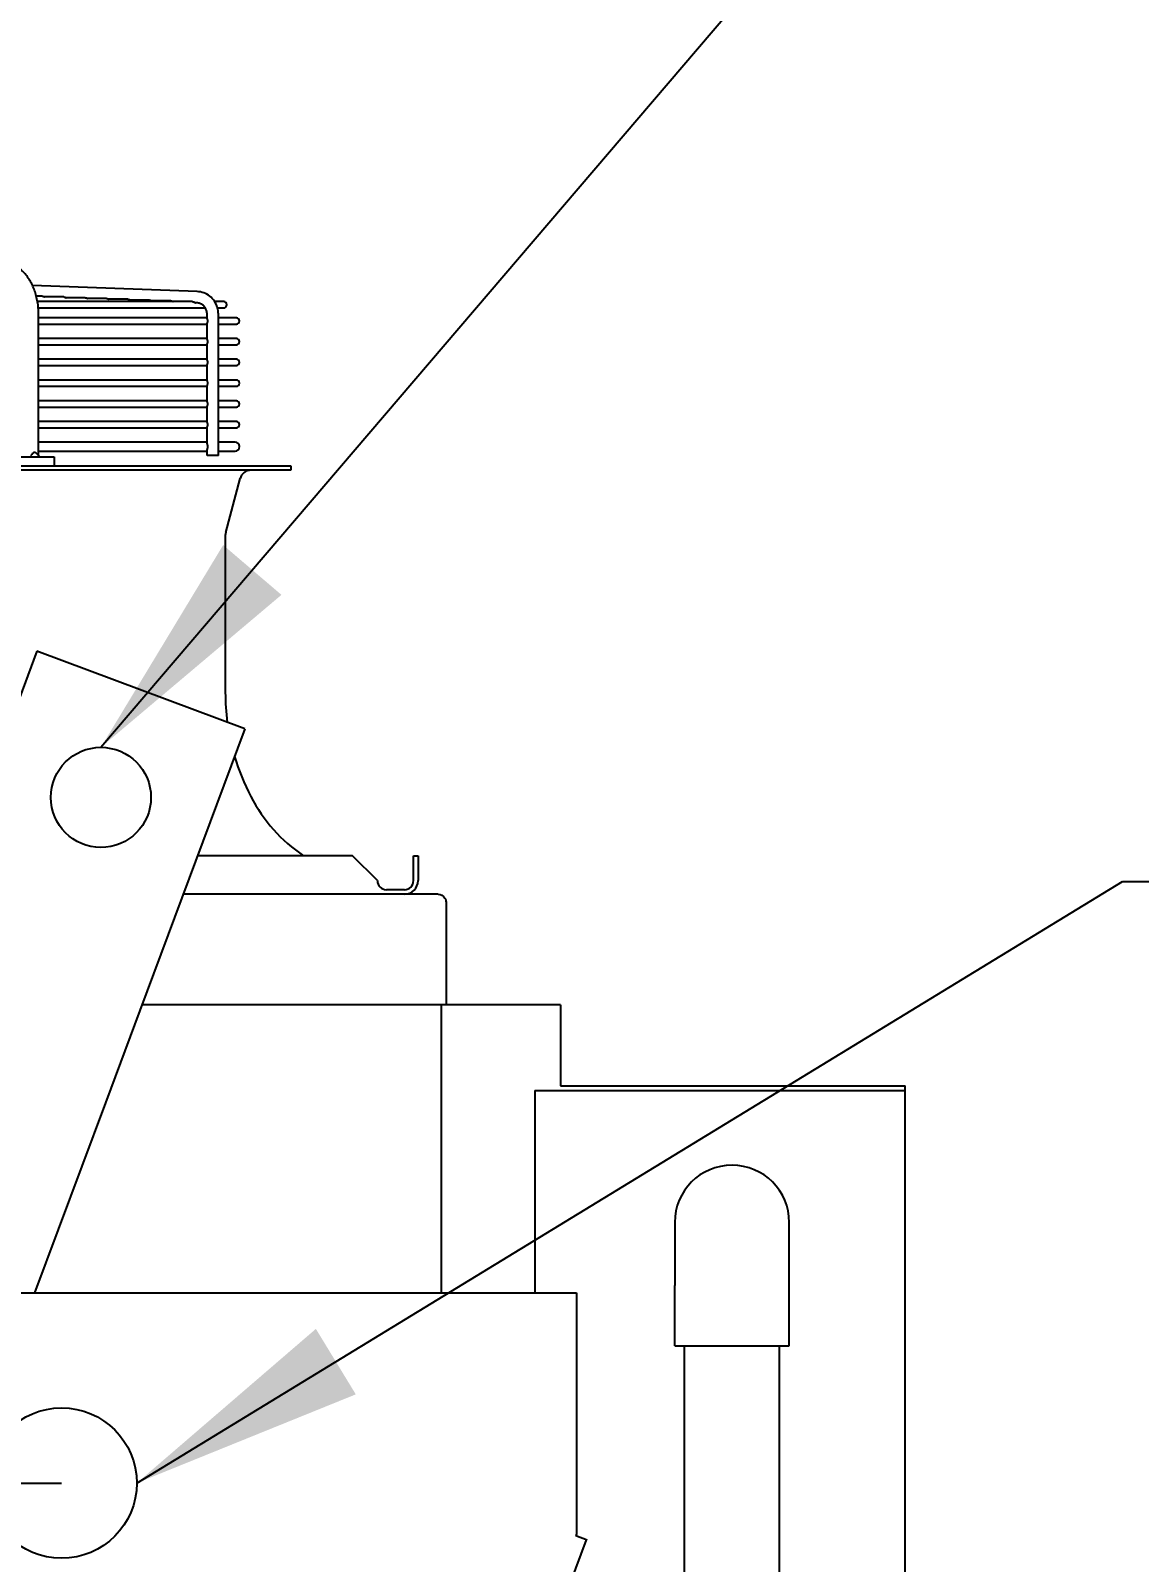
# Model space of a CAD drawing. Header units: millimetres. Extents: x 17700 to 32328, y 19251 to 29476.
# Drawn here: x 17828.05 to 17847.42, y 19584.88 to 19611.62 of the extents above; entities that cross this region are included whole.
import ezdxf

# ---------------------------------------------------------------- set-up
doc = ezdxf.new("R2010")
doc.units = ezdxf.units.MM
doc.header["$LTSCALE"] = 5
doc.linetypes.add('CENTER', pattern=[50.8, 31.75, -6.35, 6.35, -6.35])
for name, color, linetype in [('COILCONN-STD-CONTROL-COPPER', 1, 'Continuous'), ('CONDENSER-STD-CONTROL', 1, 'Continuous'), ('RECIRCULATION-CONTROL', 3, 'Continuous'), ('UNIT', 6, 'Continuous'), ('WS-NO-CONTROL', 3, 'Continuous')]:
    doc.layers.add(name, color=color, linetype=linetype)
doc.styles.add('SUBMITTAL', font='romans.shx', dxfattribs={"width": 0.75})
doc.dimstyles.new('SUBMITTAL', dxfattribs={"dimtxt": 0.09375, "dimasz": 0.09375, "dimexe": 0.03125, "dimexo": 0.0625, "dimgap": 0.0625, "dimtad": 0, "dimdec": 4, "dimzin": 4, "dimdsep": 46, "dimlunit": 4, "dimtxsty": 'SUBMITTAL', "dimcen": 0.09375, "dimclre": 6, "dimadec": 0, "dimazin": 0, "dimtfac": 1, "dimtdec": 0, "dimtofl": 0, "dimtmove": 0, "dimatfit": 3, "dimfxl": 0, "dimfrac": 2, "dimtolj": 1, "dimtzin": 4, "dimarcsym": 0})

# ---------------------------------------------------------------- blocks, each defined once
blk = doc.blocks.new('*D15')
at = {"layer": 'CONDENSER-STD-CONTROL', "color": 6, "lineweight": -2}
for p, q in [((17828.59, 19583.662), (17828.59, 19493.943)), ((17843.323, 19515.609), (17843.323, 19493.943))]:
    blk.add_line(p, q, dxfattribs=at)
at = {"layer": 'CONDENSER-STD-CONTROL', "color": 3, "lineweight": -2}
for p, q in [((17833.14, 19496.543), (17838.773, 19496.543)), ((17843.323, 19496.543), (17847.873, 19496.543))]:
    blk.add_line(p, q, dxfattribs=at)
at = {"layer": 'CONDENSER-STD-CONTROL', "color": 3}
for points in [[(17833.14, 19497.301), (17833.14, 19495.785), (17828.59, 19496.543)], [(17838.773, 19497.301), (17838.773, 19495.785), (17843.323, 19496.543)]]:
    blk.add_solid(points, dxfattribs=at)
at = {"layer": 'CONDENSER-STD-CONTROL', "color": 3, "insert": (17863.31, 19496.543), "char_height": 4.55, "attachment_point": 5, "style": 'SUBMITTAL'}
blk.add_mtext('\\A1;1\'-2 3/4"', dxfattribs=at)

msp = doc.modelspace()

# ---------------------------------------------------------------- linework, layer by layer
at = {"layer": 'CONDENSER-STD-CONTROL', "linetype": 'CENTER', "ltscale": 0.027}
msp.add_line((17764.2686, 19586.2617), (17828.5896, 19586.2617), dxfattribs=at)
at = {"layer": 'CONDENSER-STD-CONTROL'}
msp.add_circle((17828.5896, 19586.2617), 1.3125, dxfattribs=at)
at = {"layer": 'RECIRCULATION-CONTROL'}
for p, q in [((17839.2997, 19590.8114), (17839.2997, 19589.7114)), ((17841.2997, 19589.7114), (17841.2997, 19590.8114)), ((17839.2997, 19588.6552), (17839.2997, 19589.7114)), ((17841.2997, 19588.6552), (17841.2997, 19589.7114)), ((17839.2997, 19588.6552), (17841.2997, 19588.6552)), ((17839.4697, 19567.0617), (17839.4697, 19588.6552)), ((17841.1297, 19567.0617), (17841.1297, 19588.6552))]:
    msp.add_line(p, q, dxfattribs=at)
msp.add_arc((17840.2997, 19590.8114), 1, 0, 180, dxfattribs=at)
at = {"layer": 'UNIT'}
for p, q in [((17830.9568, 19607.0623), (17828.0816, 19607.1663)), ((17828.2517, 19606.9814), (17828.1475, 19606.9814)), ((17828.6259, 19606.9679), (17828.2925, 19606.9679)), ((17829.0001, 19606.9544), (17828.6667, 19606.9544)), ((17829.3743, 19606.9409), (17829.0409, 19606.9409)), ((17829.7485, 19606.9274), (17829.4151, 19606.9274)), ((17830.8711, 19606.8869), (17828.168, 19606.8869)), ((17828.1823, 19606.7767), (17831.0995, 19606.7767)), ((17828.1868, 19604.1995), (17828.1868, 19606.6689)), ((17830.1227, 19606.9139), (17829.7892, 19606.9139)), ((17830.4969, 19606.9004), (17830.1634, 19606.9004)), ((17830.9497, 19606.8656), (17830.9275, 19606.8664)), ((17831.1301, 19606.589), (17831.1301, 19606.6689)), ((17831.4212, 19606.8869), (17831.2627, 19606.8869)), ((17831.3122, 19606.7767), (17831.4212, 19606.7767)), ((17831.3269, 19604.1995), (17831.3269, 19606.6689)), ((17831.1301, 19606.605), (17828.1868, 19606.605)), ((17828.1868, 19606.4948), (17831.1301, 19606.4948)), ((17831.1301, 19606.2268), (17831.1301, 19606.5107)), ((17831.6417, 19606.605), (17831.3269, 19606.605)), ((17831.3269, 19606.4948), (17831.6417, 19606.4948)), ((17831.1301, 19606.2428), (17828.1868, 19606.2428)), ((17828.1868, 19606.1326), (17831.1301, 19606.1326)), ((17831.1301, 19605.8646), (17831.1301, 19606.1485)), ((17831.6417, 19606.2428), (17831.3269, 19606.2428)), ((17831.3269, 19606.1326), (17831.6417, 19606.1326)), ((17831.1301, 19605.8806), (17828.1868, 19605.8806)), ((17831.6417, 19605.8806), (17831.3269, 19605.8806)), ((17828.1868, 19605.7704), (17831.1301, 19605.7704)), ((17831.1301, 19605.5024), (17831.1301, 19605.7863)), ((17831.3269, 19605.7704), (17831.6417, 19605.7704)), ((17831.1301, 19605.5184), (17828.1868, 19605.5184)), ((17828.1868, 19605.4081), (17831.1301, 19605.4081)), ((17831.1301, 19605.1402), (17831.1301, 19605.4241)), ((17831.6417, 19605.5184), (17831.3269, 19605.5184)), ((17831.3269, 19605.4081), (17831.6417, 19605.4081)), ((17831.1301, 19605.1562), (17828.1868, 19605.1562)), ((17831.1301, 19604.778), (17831.1301, 19605.0619)), ((17831.6417, 19605.1562), (17831.3269, 19605.1562)), ((17828.1868, 19605.0459), (17831.1301, 19605.0459)), ((17831.1301, 19604.794), (17828.1868, 19604.794)), ((17831.3269, 19605.0459), (17831.6417, 19605.0459)), ((17831.6417, 19604.794), (17831.3269, 19604.794)), ((17828.1868, 19604.6837), (17831.1301, 19604.6837)), ((17831.1301, 19604.4023), (17831.1301, 19604.6997)), ((17831.3269, 19604.6837), (17831.6417, 19604.6837)), ((17831.1301, 19604.4318), (17828.1868, 19604.4318)), ((17828.1868, 19604.2782), (17831.1301, 19604.2782)), ((17831.1301, 19604.1995), (17831.1301, 19604.3077)), ((17831.62, 19604.4318), (17831.3269, 19604.4318)), ((17831.3269, 19604.2782), (17831.62, 19604.2782)), ((17798.8504, 19604.0223), (17832.5905, 19604.0223)), ((17826.2296, 19604.1798), (17828.4567, 19604.1798)), ((17828.4567, 19604.1798), (17828.4567, 19604.0223)), ((17831.3269, 19604.1995), (17831.1301, 19604.1995)), ((17832.5905, 19604.0223), (17832.5905, 19603.9436)), ((17832.5905, 19603.9436), (17798.8504, 19603.9436)), ((17831.4554, 19602.8558), (17831.7065, 19603.7974)), ((17831.4488, 19602.8051), (17831.4488, 19600.0641)), ((17828.1584, 19600.782), (17825.8209, 19594.5134)), ((17831.7892, 19599.4282), (17828.1584, 19600.782)), ((17831.7892, 19599.4282), (17829.9565, 19594.5134)), ((17833.6732, 19597.2113), (17830.9625, 19597.2113)), ((17834.1063, 19596.7782), (17833.6732, 19597.2113)), ((17834.7362, 19596.7782), (17834.7362, 19597.2113)), ((17834.7362, 19597.2113), (17834.8149, 19597.2113)), ((17834.8149, 19597.2113), (17834.8149, 19596.7782)), ((17835.1643, 19596.542), (17830.713, 19596.542)), ((17834.5787, 19596.6207), (17834.2637, 19596.6207)), ((17835.3041, 19596.4022), (17835.3041, 19594.6129)), ((17829.9565, 19594.5134), (17829.3558, 19592.9024)), ((17837.3042, 19594.6129), (17829.9936, 19594.6129)), ((17835.226, 19589.5839), (17835.226, 19594.6129)), ((17837.3042, 19594.6129), (17837.3042, 19593.1954)), ((17836.8538, 19593.1124), (17836.8538, 19589.5839)), ((17836.8538, 19593.1124), (17843.3226, 19593.1124)), ((17837.3042, 19593.1954), (17843.3226, 19593.1954)), ((17843.3226, 19518.8224), (17843.3226, 19593.1954)), ((17829.3558, 19592.9024), (17828.1183, 19589.5837)), ((17827.3917, 19589.5837), (17837.5817, 19589.5839)), ((17837.5817, 19589.5839), (17837.5818, 19585.3743)), ((17813.295, 19519.6655), (17837.7567, 19585.2707)), ((17837.5818, 19585.3743), (17837.5692, 19585.3406)), ((17837.5692, 19585.3406), (17837.5703, 19585.3402)), ((17837.7693, 19585.266), (17837.5703, 19585.3402))]:
    msp.add_line(p, q, dxfattribs=at)
msp.add_circle((17829.275, 19598.2311), 0.875, dxfattribs=at)
for centre, radius, start, end in [((17831.4212, 19606.8318), 0.0551, 270, 90), ((17831.6417, 19606.5499), 0.0551, 270, 90), ((17831.6417, 19606.1877), 0.0551, 270, 90), ((17831.6417, 19605.8255), 0.0551, 270, 90), ((17831.6417, 19605.4633), 0.0551, 270, 90), ((17831.6417, 19605.1011), 0.0551, 270, 90), ((17831.6417, 19604.7389), 0.0551, 270, 90), ((17831.62, 19604.355), 0.0768, 270, 90), ((17831.8967, 19603.7467), 0.1969, 90, 165.06858), ((17831.6456, 19602.8051), 0.1969, 165.06858, 180), ((17835.3858, 19600.0641), 3.937, 180, 187.61931), ((17835.3858, 19600.0641), 3.937, 196.4656, 207.50184), ((17834.408, 19599.5551), 2.8346, 207.50184, 235.77552), ((17834.2637, 19596.7782), 0.1575, 180, 270), ((17834.5787, 19596.7782), 0.1575, 270, 0), ((17834.5787, 19596.7782), 0.2362, 270, 0)]:
    msp.add_arc(centre, radius, start, end, dxfattribs=at)
for points, knots in [([(17828.1868, 19606.6689), (17828.1868, 19606.7044), (17828.1853, 19606.7403), (17828.1824, 19606.7757), (17828.1794, 19606.8112), (17828.175, 19606.8461), (17828.1691, 19606.8808), (17828.1631, 19606.9154), (17828.1557, 19606.9498), (17828.147, 19606.9833), (17828.1382, 19607.0167), (17828.1281, 19607.0493), (17828.1166, 19607.081), (17828.1052, 19607.1128), (17828.0923, 19607.1438), (17828.0782, 19607.1734), (17828.0642, 19607.203), (17828.049, 19607.2313), (17828.0326, 19607.2583), (17828.0161, 19607.2854), (17827.9985, 19607.3112), (17827.9799, 19607.3354), (17827.9613, 19607.3595), (17827.9419, 19607.382), (17827.9214, 19607.4029), (17827.901, 19607.4237), (17827.8795, 19607.443), (17827.8575, 19607.4603), (17827.8355, 19607.4777), (17827.8128, 19607.4931), (17827.7895, 19607.5066), (17827.7662, 19607.5201), (17827.7421, 19607.5318), (17827.7178, 19607.5413), (17827.6935, 19607.5509), (17827.669, 19607.5583), (17827.6441, 19607.5638), (17827.6191, 19607.5692), (17827.5938, 19607.5726), (17827.5687, 19607.5738)], [0, 0, 0, 0, 0.076921, 0.076921, 0.076921, 0.1538421, 0.1538421, 0.1538421, 0.2307631, 0.2307631, 0.2307631, 0.3076842, 0.3076842, 0.3076842, 0.3846052, 0.3846052, 0.3846052, 0.4615263, 0.4615263, 0.4615263, 0.5384473, 0.5384473, 0.5384473, 0.6153684, 0.6153684, 0.6153684, 0.6922894, 0.6922894, 0.6922894, 0.7692105, 0.7692105, 0.7692105, 0.8461315, 0.8461315, 0.8461315, 0.9230526, 0.9230526, 0.9230526, 1, 1, 1, 1]), ([(17828.2517, 19606.9814), (17828.2519, 19606.9814), (17828.252, 19606.9814), (17828.2521, 19606.9814), (17828.2531, 19606.9814), (17828.254, 19606.9814), (17828.255, 19606.9813), (17828.256, 19606.9812), (17828.257, 19606.9811), (17828.258, 19606.981), (17828.259, 19606.9809), (17828.26, 19606.9808), (17828.2609, 19606.9806), (17828.2619, 19606.9804), (17828.2629, 19606.9802), (17828.264, 19606.98), (17828.265, 19606.9798), (17828.266, 19606.9795), (17828.267, 19606.9793), (17828.268, 19606.979), (17828.269, 19606.9787), (17828.27, 19606.9784), (17828.271, 19606.9781), (17828.272, 19606.9777), (17828.273, 19606.9774), (17828.274, 19606.977), (17828.275, 19606.9766), (17828.276, 19606.9762), (17828.277, 19606.9758), (17828.278, 19606.9754), (17828.279, 19606.975), (17828.2799, 19606.9745), (17828.2809, 19606.9741), (17828.2819, 19606.9736), (17828.2829, 19606.9731), (17828.2838, 19606.9726), (17828.2848, 19606.9721), (17828.2857, 19606.9716), (17828.2867, 19606.9711), (17828.2876, 19606.9706), (17828.2886, 19606.9701), (17828.2895, 19606.9696), (17828.2904, 19606.9691), (17828.2911, 19606.9687), (17828.2918, 19606.9683), (17828.2925, 19606.9679)], [0.48439597, 0.48439597, 0.48439597, 0.48439597, 0.48780488, 0.48780488, 0.48780488, 0.51219512, 0.51219512, 0.51219512, 0.53658537, 0.53658537, 0.53658537, 0.56097561, 0.56097561, 0.56097561, 0.58536585, 0.58536585, 0.58536585, 0.6097561, 0.6097561, 0.6097561, 0.63414634, 0.63414634, 0.63414634, 0.65853659, 0.65853659, 0.65853659, 0.68292683, 0.68292683, 0.68292683, 0.70731707, 0.70731707, 0.70731707, 0.73170732, 0.73170732, 0.73170732, 0.75609756, 0.75609756, 0.75609756, 0.7804878, 0.7804878, 0.7804878, 0.80487805, 0.80487805, 0.80487805, 0.82380204, 0.82380204, 0.82380204, 0.82380204]), ([(17828.6259, 19606.9679), (17828.626, 19606.9679), (17828.6262, 19606.9679), (17828.6263, 19606.9679), (17828.6273, 19606.9679), (17828.6282, 19606.9679), (17828.6292, 19606.9678), (17828.6302, 19606.9677), (17828.6312, 19606.9677), (17828.6322, 19606.9675), (17828.6332, 19606.9674), (17828.6341, 19606.9673), (17828.6351, 19606.9671), (17828.6361, 19606.9669), (17828.6372, 19606.9667), (17828.6382, 19606.9665), (17828.6392, 19606.9663), (17828.6402, 19606.966), (17828.6412, 19606.9658), (17828.6422, 19606.9655), (17828.6432, 19606.9652), (17828.6442, 19606.9649), (17828.6452, 19606.9646), (17828.6462, 19606.9642), (17828.6472, 19606.9639), (17828.6482, 19606.9635), (17828.6492, 19606.9631), (17828.6502, 19606.9627), (17828.6512, 19606.9623), (17828.6522, 19606.9619), (17828.6532, 19606.9614), (17828.6542, 19606.961), (17828.6551, 19606.9605), (17828.6561, 19606.9601), (17828.6571, 19606.9596), (17828.658, 19606.9591), (17828.659, 19606.9586), (17828.66, 19606.9581), (17828.6609, 19606.9576), (17828.6618, 19606.9571), (17828.6628, 19606.9566), (17828.6637, 19606.9561), (17828.6646, 19606.9556), (17828.6653, 19606.9552), (17828.666, 19606.9548), (17828.6667, 19606.9544)], [0.48440995, 0.48440995, 0.48440995, 0.48440995, 0.48780488, 0.48780488, 0.48780488, 0.51219512, 0.51219512, 0.51219512, 0.53658537, 0.53658537, 0.53658537, 0.56097561, 0.56097561, 0.56097561, 0.58536585, 0.58536585, 0.58536585, 0.6097561, 0.6097561, 0.6097561, 0.63414634, 0.63414634, 0.63414634, 0.65853659, 0.65853659, 0.65853659, 0.68292683, 0.68292683, 0.68292683, 0.70731707, 0.70731707, 0.70731707, 0.73170732, 0.73170732, 0.73170732, 0.75609756, 0.75609756, 0.75609756, 0.7804878, 0.7804878, 0.7804878, 0.80487805, 0.80487805, 0.80487805, 0.82345363, 0.82345363, 0.82345363, 0.82345363]), ([(17829.0001, 19606.9544), (17829.0002, 19606.9544), (17829.0004, 19606.9544), (17829.0005, 19606.9544), (17829.0015, 19606.9544), (17829.0024, 19606.9544), (17829.0034, 19606.9543), (17829.0044, 19606.9542), (17829.0054, 19606.9542), (17829.0064, 19606.954), (17829.0073, 19606.9539), (17829.0083, 19606.9538), (17829.0093, 19606.9536), (17829.0103, 19606.9534), (17829.0114, 19606.9532), (17829.0124, 19606.953), (17829.0134, 19606.9528), (17829.0144, 19606.9526), (17829.0154, 19606.9523), (17829.0164, 19606.952), (17829.0174, 19606.9517), (17829.0184, 19606.9514), (17829.0194, 19606.9511), (17829.0204, 19606.9507), (17829.0214, 19606.9504), (17829.0224, 19606.95), (17829.0234, 19606.9496), (17829.0244, 19606.9492), (17829.0254, 19606.9488), (17829.0264, 19606.9484), (17829.0274, 19606.9479), (17829.0284, 19606.9475), (17829.0293, 19606.947), (17829.0303, 19606.9466), (17829.0313, 19606.9461), (17829.0323, 19606.9456), (17829.0332, 19606.9451), (17829.0342, 19606.9446), (17829.0351, 19606.9441), (17829.0361, 19606.9436), (17829.037, 19606.9431), (17829.0379, 19606.9426), (17829.0388, 19606.9421), (17829.0395, 19606.9417), (17829.0402, 19606.9413), (17829.0409, 19606.9409)], [0.48442393, 0.48442393, 0.48442393, 0.48442393, 0.48780488, 0.48780488, 0.48780488, 0.51219512, 0.51219512, 0.51219512, 0.53658537, 0.53658537, 0.53658537, 0.56097561, 0.56097561, 0.56097561, 0.58536585, 0.58536585, 0.58536585, 0.6097561, 0.6097561, 0.6097561, 0.63414634, 0.63414634, 0.63414634, 0.65853659, 0.65853659, 0.65853659, 0.68292683, 0.68292683, 0.68292683, 0.70731707, 0.70731707, 0.70731707, 0.73170732, 0.73170732, 0.73170732, 0.75609756, 0.75609756, 0.75609756, 0.7804878, 0.7804878, 0.7804878, 0.80487805, 0.80487805, 0.80487805, 0.82310602, 0.82310602, 0.82310602, 0.82310602]), ([(17829.3743, 19606.9409), (17829.3744, 19606.9409), (17829.3746, 19606.9409), (17829.3747, 19606.9409), (17829.3757, 19606.9409), (17829.3766, 19606.9409), (17829.3776, 19606.9408), (17829.3786, 19606.9407), (17829.3796, 19606.9407), (17829.3806, 19606.9405), (17829.3815, 19606.9404), (17829.3825, 19606.9403), (17829.3835, 19606.9401), (17829.3845, 19606.9399), (17829.3856, 19606.9397), (17829.3866, 19606.9395), (17829.3876, 19606.9393), (17829.3886, 19606.9391), (17829.3896, 19606.9388), (17829.3906, 19606.9385), (17829.3916, 19606.9382), (17829.3926, 19606.9379), (17829.3936, 19606.9376), (17829.3946, 19606.9372), (17829.3956, 19606.9369), (17829.3966, 19606.9365), (17829.3976, 19606.9361), (17829.3986, 19606.9357), (17829.3996, 19606.9353), (17829.4006, 19606.9349), (17829.4016, 19606.9344), (17829.4026, 19606.934), (17829.4036, 19606.9335), (17829.4045, 19606.9331), (17829.4055, 19606.9326), (17829.4065, 19606.9321), (17829.4074, 19606.9316), (17829.4084, 19606.9311), (17829.4093, 19606.9306), (17829.4103, 19606.9301), (17829.4112, 19606.9296), (17829.4121, 19606.9291), (17829.4131, 19606.9286), (17829.4137, 19606.9282), (17829.4144, 19606.9278), (17829.4151, 19606.9274)], [0.48443789, 0.48443789, 0.48443789, 0.48443789, 0.48780488, 0.48780488, 0.48780488, 0.51219512, 0.51219512, 0.51219512, 0.53658537, 0.53658537, 0.53658537, 0.56097561, 0.56097561, 0.56097561, 0.58536585, 0.58536585, 0.58536585, 0.6097561, 0.6097561, 0.6097561, 0.63414634, 0.63414634, 0.63414634, 0.65853659, 0.65853659, 0.65853659, 0.68292683, 0.68292683, 0.68292683, 0.70731707, 0.70731707, 0.70731707, 0.73170732, 0.73170732, 0.73170732, 0.75609756, 0.75609756, 0.75609756, 0.7804878, 0.7804878, 0.7804878, 0.80487805, 0.80487805, 0.80487805, 0.82275922, 0.82275922, 0.82275922, 0.82275922]), ([(17829.7485, 19606.9274), (17829.7486, 19606.9274), (17829.7488, 19606.9274), (17829.7489, 19606.9274), (17829.7498, 19606.9274), (17829.7508, 19606.9274), (17829.7518, 19606.9273), (17829.7528, 19606.9273), (17829.7538, 19606.9272), (17829.7548, 19606.927), (17829.7557, 19606.9269), (17829.7567, 19606.9268), (17829.7577, 19606.9266), (17829.7587, 19606.9264), (17829.7598, 19606.9262), (17829.7608, 19606.926), (17829.7618, 19606.9258), (17829.7628, 19606.9256), (17829.7638, 19606.9253), (17829.7648, 19606.925), (17829.7658, 19606.9247), (17829.7668, 19606.9244), (17829.7678, 19606.9241), (17829.7688, 19606.9237), (17829.7698, 19606.9234), (17829.7708, 19606.923), (17829.7718, 19606.9226), (17829.7728, 19606.9222), (17829.7738, 19606.9218), (17829.7748, 19606.9214), (17829.7758, 19606.9209), (17829.7768, 19606.9205), (17829.7778, 19606.92), (17829.7787, 19606.9196), (17829.7797, 19606.9191), (17829.7807, 19606.9186), (17829.7817, 19606.9181), (17829.7826, 19606.9176), (17829.7836, 19606.9171), (17829.7845, 19606.9166), (17829.7854, 19606.9161), (17829.7864, 19606.9156), (17829.7873, 19606.915), (17829.7879, 19606.9147), (17829.7886, 19606.9143), (17829.7892, 19606.9139)], [0.48445184, 0.48445184, 0.48445184, 0.48445184, 0.48780488, 0.48780488, 0.48780488, 0.51219512, 0.51219512, 0.51219512, 0.53658537, 0.53658537, 0.53658537, 0.56097561, 0.56097561, 0.56097561, 0.58536585, 0.58536585, 0.58536585, 0.6097561, 0.6097561, 0.6097561, 0.63414634, 0.63414634, 0.63414634, 0.65853659, 0.65853659, 0.65853659, 0.68292683, 0.68292683, 0.68292683, 0.70731707, 0.70731707, 0.70731707, 0.73170732, 0.73170732, 0.73170732, 0.75609756, 0.75609756, 0.75609756, 0.7804878, 0.7804878, 0.7804878, 0.80487805, 0.80487805, 0.80487805, 0.82241329, 0.82241329, 0.82241329, 0.82241329]), ([(17831.3269, 19606.6689), (17831.3269, 19606.7088), (17831.3209, 19606.7488), (17831.2975, 19606.8252), (17831.2801, 19606.8616), (17831.2352, 19606.9274), (17831.2078, 19606.9569), (17831.1453, 19607.006), (17831.1102, 19607.0256), (17831.0358, 19607.0531), (17830.9964, 19607.0609), (17830.9568, 19607.0623)], [1.5707963, 1.5707963, 1.5707963, 1.5707963, 1.8779743, 1.8779743, 2.1851522, 2.1851522, 2.4923302, 2.4923302, 2.7995081, 2.7995081, 3.1066861, 3.1066861, 3.1066861, 3.1066861]), ([(17830.1227, 19606.9139), (17830.1228, 19606.9139), (17830.1229, 19606.9139), (17830.1231, 19606.9139), (17830.124, 19606.9139), (17830.125, 19606.9139), (17830.126, 19606.9138), (17830.127, 19606.9138), (17830.128, 19606.9137), (17830.1289, 19606.9136), (17830.1299, 19606.9134), (17830.1309, 19606.9133), (17830.1319, 19606.9131), (17830.1329, 19606.9129), (17830.134, 19606.9128), (17830.135, 19606.9125), (17830.136, 19606.9123), (17830.137, 19606.9121), (17830.138, 19606.9118), (17830.139, 19606.9115), (17830.14, 19606.9112), (17830.141, 19606.9109), (17830.142, 19606.9106), (17830.143, 19606.9102), (17830.144, 19606.9099), (17830.145, 19606.9095), (17830.146, 19606.9091), (17830.147, 19606.9087), (17830.148, 19606.9083), (17830.149, 19606.9079), (17830.15, 19606.9074), (17830.151, 19606.907), (17830.152, 19606.9065), (17830.153, 19606.906), (17830.1539, 19606.9056), (17830.1549, 19606.9051), (17830.1559, 19606.9046), (17830.1568, 19606.9041), (17830.1578, 19606.9036), (17830.1587, 19606.9031), (17830.1597, 19606.9026), (17830.1606, 19606.902), (17830.1615, 19606.9015), (17830.1621, 19606.9012), (17830.1628, 19606.9008), (17830.1634, 19606.9004)], [0.48446578, 0.48446578, 0.48446578, 0.48446578, 0.48780488, 0.48780488, 0.48780488, 0.51219512, 0.51219512, 0.51219512, 0.53658537, 0.53658537, 0.53658537, 0.56097561, 0.56097561, 0.56097561, 0.58536585, 0.58536585, 0.58536585, 0.6097561, 0.6097561, 0.6097561, 0.63414634, 0.63414634, 0.63414634, 0.65853659, 0.65853659, 0.65853659, 0.68292683, 0.68292683, 0.68292683, 0.70731707, 0.70731707, 0.70731707, 0.73170732, 0.73170732, 0.73170732, 0.75609756, 0.75609756, 0.75609756, 0.7804878, 0.7804878, 0.7804878, 0.80487805, 0.80487805, 0.80487805, 0.82206823, 0.82206823, 0.82206823, 0.82206823]), ([(17830.4969, 19606.9004), (17830.497, 19606.9004), (17830.4971, 19606.9004), (17830.4973, 19606.9004), (17830.4982, 19606.9004), (17830.4992, 19606.9004), (17830.5002, 19606.9003), (17830.5012, 19606.9003), (17830.5022, 19606.9002), (17830.5031, 19606.9001), (17830.5041, 19606.8999), (17830.5051, 19606.8998), (17830.5061, 19606.8996), (17830.5071, 19606.8995), (17830.5082, 19606.8993), (17830.5092, 19606.899), (17830.5102, 19606.8988), (17830.5112, 19606.8986), (17830.5122, 19606.8983), (17830.5132, 19606.898), (17830.5142, 19606.8977), (17830.5152, 19606.8974), (17830.5162, 19606.8971), (17830.5172, 19606.8967), (17830.5182, 19606.8964), (17830.5193, 19606.896), (17830.5203, 19606.8956), (17830.5213, 19606.8952), (17830.5222, 19606.8948), (17830.5232, 19606.8944), (17830.5242, 19606.8939), (17830.5252, 19606.8935), (17830.5262, 19606.893), (17830.5272, 19606.8925), (17830.5282, 19606.8921), (17830.5291, 19606.8916), (17830.5301, 19606.8911), (17830.531, 19606.8906), (17830.532, 19606.8901), (17830.5329, 19606.8896), (17830.5339, 19606.889), (17830.5348, 19606.8885), (17830.5357, 19606.888), (17830.5364, 19606.8876), (17830.537, 19606.8873), (17830.5376, 19606.8869)], [0.48447969, 0.48447969, 0.48447969, 0.48447969, 0.48780488, 0.48780488, 0.48780488, 0.51219512, 0.51219512, 0.51219512, 0.53658537, 0.53658537, 0.53658537, 0.56097561, 0.56097561, 0.56097561, 0.58536585, 0.58536585, 0.58536585, 0.6097561, 0.6097561, 0.6097561, 0.63414634, 0.63414634, 0.63414634, 0.65853659, 0.65853659, 0.65853659, 0.68292683, 0.68292683, 0.68292683, 0.70731707, 0.70731707, 0.70731707, 0.73170732, 0.73170732, 0.73170732, 0.75609756, 0.75609756, 0.75609756, 0.7804878, 0.7804878, 0.7804878, 0.80487805, 0.80487805, 0.80487805, 0.82172407, 0.82172407, 0.82172407, 0.82172407]), ([(17830.8711, 19606.8869), (17830.8712, 19606.8869), (17830.8713, 19606.8869), (17830.8715, 19606.8869), (17830.8724, 19606.8869), (17830.8734, 19606.8869), (17830.8744, 19606.8868), (17830.8754, 19606.8868), (17830.8763, 19606.8867), (17830.8773, 19606.8866), (17830.8783, 19606.8864), (17830.8793, 19606.8863), (17830.8803, 19606.8861), (17830.8813, 19606.886), (17830.8824, 19606.8858), (17830.8834, 19606.8855), (17830.8844, 19606.8853), (17830.8854, 19606.8851), (17830.8864, 19606.8848), (17830.8874, 19606.8845), (17830.8884, 19606.8842), (17830.8894, 19606.8839), (17830.8904, 19606.8836), (17830.8915, 19606.8832), (17830.8925, 19606.8829), (17830.8935, 19606.8825), (17830.8945, 19606.8821), (17830.8955, 19606.8817), (17830.8965, 19606.8813), (17830.8975, 19606.8809), (17830.8984, 19606.8804), (17830.8994, 19606.88), (17830.9004, 19606.8795), (17830.9014, 19606.879), (17830.9024, 19606.8786), (17830.9033, 19606.8781), (17830.9043, 19606.8776), (17830.9053, 19606.8771), (17830.9062, 19606.8766), (17830.9071, 19606.876), (17830.9081, 19606.8755), (17830.909, 19606.875), (17830.9099, 19606.8745), (17830.9109, 19606.874), (17830.9118, 19606.8735), (17830.9126, 19606.8729), (17830.9135, 19606.8724), (17830.9144, 19606.8719), (17830.9153, 19606.8715), (17830.9161, 19606.871), (17830.9169, 19606.8705), (17830.9178, 19606.8701), (17830.9186, 19606.8696), (17830.9194, 19606.8692), (17830.9201, 19606.8688), (17830.9209, 19606.8684), (17830.9216, 19606.8681), (17830.9223, 19606.8678), (17830.923, 19606.8675), (17830.9237, 19606.8672), (17830.9243, 19606.867), (17830.925, 19606.8668), (17830.9256, 19606.8667), (17830.9261, 19606.8666), (17830.9264, 19606.8665), (17830.9267, 19606.8665), (17830.9269, 19606.8664), (17830.9271, 19606.8664), (17830.9273, 19606.8664), (17830.9275, 19606.8664)], [0.48449418, 0.48449418, 0.48449418, 0.48449418, 0.48780488, 0.48780488, 0.48780488, 0.51219512, 0.51219512, 0.51219512, 0.53658537, 0.53658537, 0.53658537, 0.56097561, 0.56097561, 0.56097561, 0.58536585, 0.58536585, 0.58536585, 0.6097561, 0.6097561, 0.6097561, 0.63414634, 0.63414634, 0.63414634, 0.65853659, 0.65853659, 0.65853659, 0.68292683, 0.68292683, 0.68292683, 0.70731707, 0.70731707, 0.70731707, 0.73170732, 0.73170732, 0.73170732, 0.75609756, 0.75609756, 0.75609756, 0.7804878, 0.7804878, 0.7804878, 0.80487805, 0.80487805, 0.80487805, 0.82926829, 0.82926829, 0.82926829, 0.85365854, 0.85365854, 0.85365854, 0.87804878, 0.87804878, 0.87804878, 0.90243902, 0.90243902, 0.90243902, 0.92682927, 0.92682927, 0.92682927, 0.95121951, 0.95121951, 0.95121951, 0.97560976, 0.97560976, 0.97560976, 0.98780488, 0.98780488, 0.98780488, 0.99598671, 0.99598671, 0.99598671, 0.99598671]), ([(17831.1301, 19606.6689), (17831.1301, 19606.6894), (17831.127, 19606.7098), (17831.1151, 19606.7488), (17831.1062, 19606.7672), (17831.0838, 19606.8001), (17831.0702, 19606.8147), (17831.0396, 19606.8387), (17831.0227, 19606.8481), (17830.9871, 19606.8612), (17830.9684, 19606.8649), (17830.9497, 19606.8656)], [1.5707963, 1.5707963, 1.5707963, 1.5707963, 1.8779743, 1.8779743, 2.1851522, 2.1851522, 2.4923302, 2.4923302, 2.7995081, 2.7995081, 3.1066861, 3.1066861, 3.1066861, 3.1066861]), ([(17831.1301, 19606.589), (17831.1301, 19606.589), (17831.1301, 19606.5885), (17831.1302, 19606.5875), (17831.1305, 19606.5859), (17831.131, 19606.5841), (17831.1315, 19606.5821), (17831.1322, 19606.58), (17831.1329, 19606.5777), (17831.1335, 19606.5753), (17831.1342, 19606.5728), (17831.1348, 19606.5701), (17831.1354, 19606.5674), (17831.1359, 19606.5646), (17831.1363, 19606.5618), (17831.1366, 19606.5588), (17831.1369, 19606.5559), (17831.137, 19606.5529), (17831.1371, 19606.5509), (17831.1371, 19606.5499)], [0.23243635, 0.23243635, 0.23243635, 0.23243635, 0.23809524, 0.28571429, 0.33333333, 0.38095238, 0.42857143, 0.47619048, 0.52380952, 0.57142857, 0.61904762, 0.66666667, 0.71428571, 0.76190476, 0.80952381, 0.85714286, 0.9047619, 0.95238095, 1, 1, 1, 1]), ([(17831.1371, 19606.5499), (17831.1371, 19606.5489), (17831.137, 19606.5469), (17831.1369, 19606.5439), (17831.1366, 19606.5409), (17831.1363, 19606.538), (17831.1359, 19606.5351), (17831.1354, 19606.5323), (17831.1348, 19606.5296), (17831.1342, 19606.527), (17831.1335, 19606.5245), (17831.1329, 19606.522), (17831.1322, 19606.5198), (17831.1315, 19606.5176), (17831.131, 19606.5156), (17831.1305, 19606.5138), (17831.1302, 19606.5122), (17831.1301, 19606.5113), (17831.1301, 19606.5108), (17831.1301, 19606.5107)], [0, 0, 0, 0, 0.04761905, 0.0952381, 0.14285714, 0.19047619, 0.23809524, 0.28571429, 0.33333333, 0.38095238, 0.42857143, 0.47619048, 0.52380952, 0.57142857, 0.61904762, 0.66666667, 0.71428571, 0.76190476, 0.76755485, 0.76755485, 0.76755485, 0.76755485]), ([(17831.1301, 19606.2268), (17831.1301, 19606.2268), (17831.1301, 19606.2263), (17831.1302, 19606.2253), (17831.1305, 19606.2237), (17831.131, 19606.2219), (17831.1315, 19606.2199), (17831.1322, 19606.2178), (17831.1329, 19606.2155), (17831.1335, 19606.2131), (17831.1342, 19606.2106), (17831.1348, 19606.2079), (17831.1354, 19606.2052), (17831.1359, 19606.2024), (17831.1363, 19606.1995), (17831.1366, 19606.1966), (17831.1369, 19606.1937), (17831.137, 19606.1907), (17831.1371, 19606.1887), (17831.1371, 19606.1877)], [0.23243635, 0.23243635, 0.23243635, 0.23243635, 0.23809524, 0.28571429, 0.33333333, 0.38095238, 0.42857143, 0.47619048, 0.52380952, 0.57142857, 0.61904762, 0.66666667, 0.71428571, 0.76190476, 0.80952381, 0.85714286, 0.9047619, 0.95238095, 1, 1, 1, 1]), ([(17831.1371, 19606.1877), (17831.1371, 19606.1867), (17831.137, 19606.1847), (17831.1369, 19606.1817), (17831.1366, 19606.1787), (17831.1363, 19606.1758), (17831.1359, 19606.1729), (17831.1354, 19606.1701), (17831.1348, 19606.1674), (17831.1342, 19606.1648), (17831.1335, 19606.1623), (17831.1329, 19606.1598), (17831.1322, 19606.1576), (17831.1315, 19606.1554), (17831.131, 19606.1534), (17831.1305, 19606.1516), (17831.1302, 19606.15), (17831.1301, 19606.1491), (17831.1301, 19606.1486), (17831.1301, 19606.1485)], [0, 0, 0, 0, 0.04761905, 0.0952381, 0.14285714, 0.19047619, 0.23809524, 0.28571429, 0.33333333, 0.38095238, 0.42857143, 0.47619048, 0.52380952, 0.57142857, 0.61904762, 0.66666667, 0.71428571, 0.76190476, 0.76755485, 0.76755485, 0.76755485, 0.76755485]), ([(17831.1301, 19605.8646), (17831.1301, 19605.8646), (17831.1301, 19605.8641), (17831.1302, 19605.8631), (17831.1305, 19605.8615), (17831.131, 19605.8597), (17831.1315, 19605.8577), (17831.1322, 19605.8556), (17831.1329, 19605.8533), (17831.1335, 19605.8509), (17831.1342, 19605.8484), (17831.1348, 19605.8457), (17831.1354, 19605.843), (17831.1359, 19605.8402), (17831.1363, 19605.8373), (17831.1366, 19605.8344), (17831.1369, 19605.8315), (17831.137, 19605.8285), (17831.1371, 19605.8265), (17831.1371, 19605.8255)], [0.23243635, 0.23243635, 0.23243635, 0.23243635, 0.23809524, 0.28571429, 0.33333333, 0.38095238, 0.42857143, 0.47619048, 0.52380952, 0.57142857, 0.61904762, 0.66666667, 0.71428571, 0.76190476, 0.80952381, 0.85714286, 0.9047619, 0.95238095, 1, 1, 1, 1]), ([(17831.1371, 19605.8255), (17831.1371, 19605.8245), (17831.137, 19605.8225), (17831.1369, 19605.8195), (17831.1366, 19605.8165), (17831.1363, 19605.8136), (17831.1359, 19605.8107), (17831.1354, 19605.8079), (17831.1348, 19605.8052), (17831.1342, 19605.8026), (17831.1335, 19605.8), (17831.1329, 19605.7976), (17831.1322, 19605.7954), (17831.1315, 19605.7932), (17831.131, 19605.7912), (17831.1305, 19605.7894), (17831.1302, 19605.7878), (17831.1301, 19605.7868), (17831.1301, 19605.7864), (17831.1301, 19605.7863)], [0, 0, 0, 0, 0.04761905, 0.0952381, 0.14285714, 0.19047619, 0.23809524, 0.28571429, 0.33333333, 0.38095238, 0.42857143, 0.47619048, 0.52380952, 0.57142857, 0.61904762, 0.66666667, 0.71428571, 0.76190476, 0.76755485, 0.76755485, 0.76755485, 0.76755485]), ([(17831.1301, 19605.5024), (17831.1301, 19605.5024), (17831.1301, 19605.5019), (17831.1302, 19605.5009), (17831.1305, 19605.4993), (17831.131, 19605.4975), (17831.1315, 19605.4955), (17831.1322, 19605.4934), (17831.1329, 19605.4911), (17831.1335, 19605.4887), (17831.1342, 19605.4862), (17831.1348, 19605.4835), (17831.1354, 19605.4808), (17831.1359, 19605.478), (17831.1363, 19605.4751), (17831.1366, 19605.4722), (17831.1369, 19605.4693), (17831.137, 19605.4663), (17831.1371, 19605.4643), (17831.1371, 19605.4633)], [0.23243635, 0.23243635, 0.23243635, 0.23243635, 0.23809524, 0.28571429, 0.33333333, 0.38095238, 0.42857143, 0.47619048, 0.52380952, 0.57142857, 0.61904762, 0.66666667, 0.71428571, 0.76190476, 0.80952381, 0.85714286, 0.9047619, 0.95238095, 1, 1, 1, 1]), ([(17831.1371, 19605.4633), (17831.1371, 19605.4623), (17831.137, 19605.4603), (17831.1369, 19605.4573), (17831.1366, 19605.4543), (17831.1363, 19605.4514), (17831.1359, 19605.4485), (17831.1354, 19605.4457), (17831.1348, 19605.443), (17831.1342, 19605.4404), (17831.1335, 19605.4378), (17831.1329, 19605.4354), (17831.1322, 19605.4331), (17831.1315, 19605.431), (17831.131, 19605.429), (17831.1305, 19605.4272), (17831.1302, 19605.4256), (17831.1301, 19605.4246), (17831.1301, 19605.4242), (17831.1301, 19605.4241)], [0, 0, 0, 0, 0.04761905, 0.0952381, 0.14285714, 0.19047619, 0.23809524, 0.28571429, 0.33333333, 0.38095238, 0.42857143, 0.47619048, 0.52380952, 0.57142857, 0.61904762, 0.66666667, 0.71428571, 0.76190476, 0.76755485, 0.76755485, 0.76755485, 0.76755485]), ([(17831.1301, 19605.1402), (17831.1301, 19605.1402), (17831.1301, 19605.1397), (17831.1302, 19605.1387), (17831.1305, 19605.1371), (17831.131, 19605.1353), (17831.1315, 19605.1333), (17831.1322, 19605.1312), (17831.1329, 19605.1289), (17831.1335, 19605.1265), (17831.1342, 19605.1239), (17831.1348, 19605.1213), (17831.1354, 19605.1186), (17831.1359, 19605.1158), (17831.1363, 19605.1129), (17831.1366, 19605.11), (17831.1369, 19605.1071), (17831.137, 19605.1041), (17831.1371, 19605.1021), (17831.1371, 19605.1011)], [0.23243635, 0.23243635, 0.23243635, 0.23243635, 0.23809524, 0.28571429, 0.33333333, 0.38095238, 0.42857143, 0.47619048, 0.52380952, 0.57142857, 0.61904762, 0.66666667, 0.71428571, 0.76190476, 0.80952381, 0.85714286, 0.9047619, 0.95238095, 1, 1, 1, 1]), ([(17831.1371, 19605.1011), (17831.1371, 19605.1001), (17831.137, 19605.0981), (17831.1369, 19605.0951), (17831.1366, 19605.0921), (17831.1363, 19605.0892), (17831.1359, 19605.0863), (17831.1354, 19605.0835), (17831.1348, 19605.0808), (17831.1342, 19605.0782), (17831.1335, 19605.0756), (17831.1329, 19605.0732), (17831.1322, 19605.0709), (17831.1315, 19605.0688), (17831.131, 19605.0668), (17831.1305, 19605.065), (17831.1302, 19605.0634), (17831.1301, 19605.0624), (17831.1301, 19605.062), (17831.1301, 19605.0619)], [0, 0, 0, 0, 0.04761905, 0.0952381, 0.14285714, 0.19047619, 0.23809524, 0.28571429, 0.33333333, 0.38095238, 0.42857143, 0.47619048, 0.52380952, 0.57142857, 0.61904762, 0.66666667, 0.71428571, 0.76190476, 0.76755485, 0.76755485, 0.76755485, 0.76755485]), ([(17831.1301, 19604.778), (17831.1301, 19604.7779), (17831.1301, 19604.7775), (17831.1302, 19604.7765), (17831.1305, 19604.7749), (17831.131, 19604.7731), (17831.1315, 19604.7711), (17831.1322, 19604.769), (17831.1329, 19604.7667), (17831.1335, 19604.7643), (17831.1342, 19604.7617), (17831.1348, 19604.7591), (17831.1354, 19604.7564), (17831.1359, 19604.7536), (17831.1363, 19604.7507), (17831.1366, 19604.7478), (17831.1369, 19604.7448), (17831.137, 19604.7419), (17831.1371, 19604.7399), (17831.1371, 19604.7389)], [0.23243635, 0.23243635, 0.23243635, 0.23243635, 0.23809524, 0.28571429, 0.33333333, 0.38095238, 0.42857143, 0.47619048, 0.52380952, 0.57142857, 0.61904762, 0.66666667, 0.71428571, 0.76190476, 0.80952381, 0.85714286, 0.9047619, 0.95238095, 1, 1, 1, 1]), ([(17831.1371, 19604.7389), (17831.1371, 19604.7379), (17831.137, 19604.7359), (17831.1369, 19604.7329), (17831.1366, 19604.7299), (17831.1363, 19604.727), (17831.1359, 19604.7241), (17831.1354, 19604.7213), (17831.1348, 19604.7186), (17831.1342, 19604.716), (17831.1335, 19604.7134), (17831.1329, 19604.711), (17831.1322, 19604.7087), (17831.1315, 19604.7066), (17831.131, 19604.7046), (17831.1305, 19604.7028), (17831.1302, 19604.7012), (17831.1301, 19604.7002), (17831.1301, 19604.6998), (17831.1301, 19604.6997)], [0, 0, 0, 0, 0.04761905, 0.0952381, 0.14285714, 0.19047619, 0.23809524, 0.28571429, 0.33333333, 0.38095238, 0.42857143, 0.47619048, 0.52380952, 0.57142857, 0.61904762, 0.66666667, 0.71428571, 0.76190476, 0.76755485, 0.76755485, 0.76755485, 0.76755485]), ([(17828.159, 19604.228), (17828.1558, 19604.2314), (17828.1527, 19604.2345), (17828.1438, 19604.2427), (17828.1381, 19604.247), (17828.1297, 19604.2514), (17828.1268, 19604.2526), (17828.1217, 19604.2538), (17828.1195, 19604.2541), (17828.115, 19604.2541), (17828.1128, 19604.2538), (17828.1077, 19604.2526), (17828.1048, 19604.2514), (17828.0964, 19604.247), (17828.0907, 19604.2427), (17828.0742, 19604.2275), (17828.0622, 19604.2137), (17828.0476, 19604.1961)], [-0.70512852, -0.70512852, -0.70512852, -0.70512852, -0.64697322, -0.64697322, -0.53019502, -0.53019502, -0.4705504, -0.4705504, -0.42676965, -0.42676965, -0.38298892, -0.38298892, -0.32334436, -0.32334436, -0.20656641, -0.20656641, -0.00000111, -0.00000111, -0.00000111, -0.00000111]), ([(17831.1301, 19604.4023), (17831.1301, 19604.402), (17831.1301, 19604.4011), (17831.1303, 19604.3995), (17831.1307, 19604.3974), (17831.1312, 19604.3952), (17831.1318, 19604.3927), (17831.1324, 19604.39), (17831.1331, 19604.3871), (17831.1338, 19604.3841), (17831.1345, 19604.3808), (17831.1351, 19604.3775), (17831.1357, 19604.3739), (17831.1362, 19604.3703), (17831.1366, 19604.3666), (17831.1369, 19604.3628), (17831.137, 19604.3589), (17831.1371, 19604.3563), (17831.1371, 19604.355)], [0.25278995, 0.25278995, 0.25278995, 0.25278995, 0.28571429, 0.33333333, 0.38095238, 0.42857143, 0.47619048, 0.52380952, 0.57142857, 0.61904762, 0.66666667, 0.71428571, 0.76190476, 0.80952381, 0.85714286, 0.9047619, 0.95238095, 1, 1, 1, 1]), ([(17831.1371, 19604.355), (17831.1371, 19604.3537), (17831.137, 19604.3511), (17831.1369, 19604.3472), (17831.1366, 19604.3434), (17831.1362, 19604.3397), (17831.1357, 19604.336), (17831.1351, 19604.3325), (17831.1345, 19604.3292), (17831.1338, 19604.3259), (17831.1331, 19604.3229), (17831.1324, 19604.32), (17831.1318, 19604.3173), (17831.1312, 19604.3148), (17831.1307, 19604.3126), (17831.1303, 19604.3105), (17831.1301, 19604.3089), (17831.1301, 19604.308), (17831.1301, 19604.3077)], [0, 0, 0, 0, 0.04761905, 0.0952381, 0.14285714, 0.19047619, 0.23809524, 0.28571429, 0.33333333, 0.38095238, 0.42857143, 0.47619048, 0.52380952, 0.57142857, 0.61904762, 0.66666667, 0.71428571, 0.74720158, 0.74720158, 0.74720158, 0.74720158]), ([(17835.1643, 19596.542), (17835.2119, 19596.542), (17835.2586, 19596.5159), (17835.2834, 19596.4754), (17835.2969, 19596.4535), (17835.3041, 19596.4279), (17835.3041, 19596.4022)], [0, 0, 0, 0, 1.020103, 1.020103, 1.020103, 1.5707963, 1.5707963, 1.5707963, 1.5707963])]:
    msp.add_open_spline(points, degree=3, knots=knots, dxfattribs=at)
msp.add_open_spline([(17828.159, 19604.228), (17828.1746, 19604.2117), (17828.1905, 19604.1956), (17828.2067, 19604.1798)], degree=3, dxfattribs=at)

# ---------------------------------------------------------------- dimensions: what is measured, and where the dimension line sits
at = {"layer": 'CONDENSER-STD-CONTROL', "color": 3}
dim = msp.add_linear_dim(base=(17843.3226, 19496.5429), p1=(17828.5896, 19586.2617), p2=(17843.3226, 19518.2087), angle=180, dimstyle='SUBMITTAL', override={"dimscale": 65, "dimtxt": 0.07, "dimasz": 0.07, "dimexe": 0.04, "dimexo": 0.04, "dimgap": 0.03125, "dimdec": 3, "dimzin": 3, "dimclrd": 3, "dimclrt": 3, "dimtdec": 3, "dimtix": 1}, dxfattribs=at)
dim.commit()
dim.dimension.update_dxf_attribs({"geometry": '*D15', "text_midpoint": (17863.3101, 19496.5429), "dimtype": 160})

# ---------------------------------------------------------------- leaders
at = {"layer": 'COILCONN-STD-CONTROL-COPPER', "annotation_type": 0, "has_hookline": 1, "hookline_direction": 0, "text_width": 51.5125}
msp.add_leader([(17829.9021, 19586.2617), (17847.1223, 19596.7615), (17851.1949, 19596.7615)], dimstyle='SUBMITTAL', override={"dimscale": 58.18, "dimasz": 0.07, "dimgap": 0.03, "dimcen": 4.055284, "dimarcsym": 1}, dxfattribs=at)
at = {"layer": 'UNIT', "annotation_type": 0, "has_hookline": 1, "hookline_direction": 0, "text_width": 46.9625}
msp.add_leader([(17829.275, 19599.1061), (17847.1223, 19619.9946), (17851.1949, 19619.9946)], dimstyle='SUBMITTAL', override={"dimscale": 58.18, "dimasz": 0.07, "dimgap": 0.03, "dimcen": 4.055284, "dimarcsym": 1}, dxfattribs=at)
at = {"layer": 'WS-NO-CONTROL', "annotation_type": 0, "has_hookline": 1, "hookline_direction": 0, "text_width": 52.65}
msp.add_leader([(17785.6101, 19592.927), (17847.1223, 19642.3937), (17851.1949, 19642.3937)], dimstyle='SUBMITTAL', override={"dimscale": 58.18, "dimasz": 0.07, "dimgap": 0.03, "dimcen": 4.055284, "dimarcsym": 1}, dxfattribs=at)

doc.saveas('drawing.dxf')
